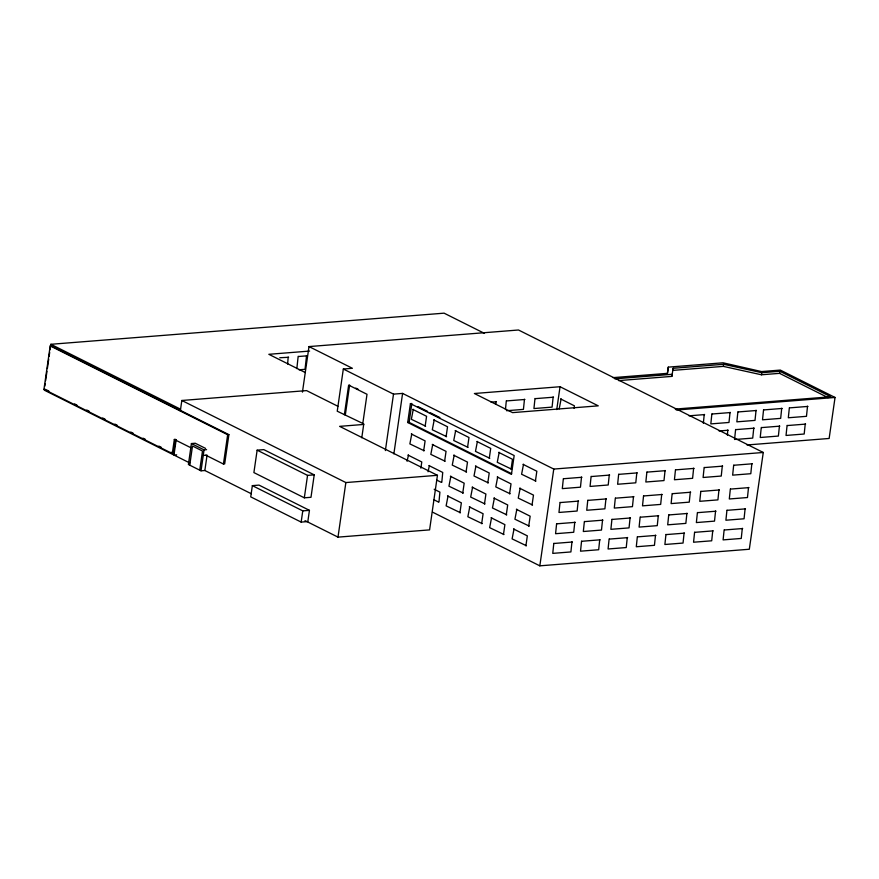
<?xml version="1.0" encoding="UTF-8"?>
<svg xmlns="http://www.w3.org/2000/svg" width="879" height="879" viewBox="0 0 879 879"><rect width="100%" height="100%" fill="white"/><g stroke="black" fill="none" stroke-linecap="round" stroke-linejoin="round"><path stroke-width="1.32" d="M747.018 444.972L829.139 438.467L835.05 397.462L780.321 370.081L761.555 371.564L723.054 362.796L668.282 367.136L667.502 373.333L613.026 377.64M172.295 453.542L174.328 439.456L175.569 439.357L173.537 453.443L172.295 453.542L43.95 389.32L50.202 345.93L51.432 345.832L228.892 434.633L224.672 463.925L223.431 464.024L205.84 455.223M44.84 386.101L45.236 383.409M45.62 380.706L46.983 371.268M47.367 368.576L48.73 359.126M49.114 356.434L49.696 352.391M50.092 349.688L50.861 344.293L444.093 313.166L484.472 333.383M176.185 439.665L173.965 455.058L176.679 454.839M337.899 406.274L306.584 390.606L181.832 400.483L180.404 410.372L179.173 410.471M205.576 448.411L195.248 443.247L191.413 443.543L188.403 464.497L201.027 470.814L204.851 470.507L251.273 493.734M189.743 465.167L192.501 446.005L202.5 451.015L199.742 470.166M201.027 470.814L204.049 449.861L191.413 443.543M204.851 470.507L207.07 455.124L203.247 455.432M223.431 464.024L227.661 434.731L50.202 345.93M257.14 450.158L253.899 472.594L304.321 497.822L310.99 497.294L314.221 474.858L263.81 449.63L257.14 450.158L307.551 475.385L314.221 474.858M252.35 485.637L250.735 496.866L301.156 522.093L307.826 521.566L309.441 510.347L259.019 485.109L252.35 485.637L302.772 510.875L309.441 510.347M287.631 364.038L288.18 357.083M296.838 368.642L298.168 356.292M299.036 369.806L305.035 369.323L306.562 355.621M302.442 392.133L309.001 346.579L518.5 329.999L763.269 452.476L749.315 549.243L539.827 565.834L432.534 512.138M304.321 497.822L307.551 475.385M301.156 522.093L302.772 510.875M309.001 346.579L352.402 368.29L343.326 369.015L337.239 411.207L363.719 423.887L362.73 423.964L367.004 394.286L348.644 385.101L344.37 414.778M345.359 414.701L349.633 385.024M361.785 437.764L363.697 424.447L339.613 426.359L437.445 475.308L429.589 529.883L337.997 537.135L345.854 482.56L181.832 400.483M385.376 450.575L393.506 394.122L343.326 369.015M393.869 453.883L402.593 393.407L393.506 394.122M410.416 403.626L514.171 455.542L511.446 474.407L407.702 422.491L410.416 403.626L411.833 403.516L409.12 422.381L511.644 473.682M425.645 426.161L411.35 419.294L413.273 409.339M407.087 461.266L408.471 455.025M424.172 450.762L409.867 443.895L411.79 433.94M425.15 426.205L426.579 416.294L412.778 409.383M420.887 468.166L421.777 461.969L407.977 455.069M423.678 450.795L425.106 440.884L411.295 433.973M446.598 436.643L432.303 429.776L434.226 419.821M428.029 471.748L429.424 465.507M445.115 461.244L430.82 454.377L432.743 444.422M446.103 436.687L447.532 426.776L433.732 419.865M438.973 502.008L439.907 492.13L434.16 489.251M441.796 482.329L442.73 472.452L428.93 465.551M444.62 461.277L446.049 451.366L432.248 444.455M468.046 447.378L453.751 440.511L455.674 430.556M460.42 512.732L446.125 505.864L448.048 495.91M463.244 493.064L448.949 486.197L450.872 476.242M466.562 471.979L452.267 465.112L454.19 455.157M467.551 447.422L468.979 437.5L455.179 430.6M459.926 512.776L461.354 502.865L447.554 495.954M462.75 493.097L464.178 483.186L450.378 476.275M466.068 472.012L467.496 462.101L453.696 455.19M489.779 458.256L475.484 451.388L477.407 441.434M482.164 523.609L467.859 516.742L469.782 506.787M484.977 503.942L470.683 497.074L472.605 487.12M488.295 482.857L474.001 475.978L475.924 466.035M495.91 404.208L495.888 401.549M489.284 458.3L490.713 448.378L476.912 441.478M484.483 503.975L485.911 494.064L472.111 487.153M481.67 523.653L483.098 513.732L469.287 506.831M487.801 482.89L489.229 472.979L475.429 466.068M511.567 469.155L497.272 462.288L499.195 452.333M505.447 409.581L506.326 400.714M503.953 534.52L489.647 527.653L491.57 517.698M506.765 514.841L492.471 507.974L494.394 498.019M510.084 493.756L495.789 486.889L497.712 476.934M511.073 469.199L512.501 459.288L498.701 452.377M503.458 534.553L504.887 524.642L491.086 517.731M506.271 514.885L507.699 504.964L493.899 498.063M509.589 493.789L511.018 483.879L497.217 476.967M506.568 410.724L523.434 409.383L524.477 399.286M526.4 545.749L512.105 538.882L514.028 528.927M529.224 526.082L514.929 519.214L516.852 509.26M532.542 504.996L518.247 498.118L520.17 488.175M535.893 481.11L521.599 474.242L523.521 464.288M553.144 397.011L552.089 407.12L533.938 408.548L534.992 398.451M525.906 545.793L527.334 535.871L513.534 528.971M528.729 526.114L530.158 516.204L516.358 509.293M532.048 505.029L533.476 495.119L519.676 488.208M535.41 481.154L536.838 471.232L523.027 464.332M556.759 409.57L560.044 386.727L474.385 393.506L512.6 412.625L598.258 405.845L560.044 386.727M559.198 408.856L561.121 398.901M539.827 565.834L553.77 469.067L402.593 393.407M571.965 541.827L570.91 551.935L552.759 553.374L553.814 543.266M574.778 522.17L573.723 532.267L555.572 533.707L556.627 523.609M581.513 477.088L580.459 487.186L562.307 488.625L563.362 478.528M578.184 500.92L577.129 511.029L558.967 512.457L560.022 502.359M574.075 408.317L574.426 405.845L560.626 398.934M599.731 539.629L598.676 549.738L580.525 551.177L581.568 541.068M602.544 519.972L601.489 530.07L583.326 531.509L584.381 521.412M609.279 474.891L608.224 484.988L590.062 486.428L591.117 476.33M605.95 498.723L604.895 508.831L586.732 510.259L587.787 500.162M630.1 517.786L629.045 527.894L610.883 529.323L611.938 519.225M627.287 537.454L626.233 547.551L608.081 548.99L609.125 538.893M633.506 496.536L632.451 506.645L614.289 508.084L615.344 497.975M636.835 472.704L635.781 482.813L617.629 484.252L618.673 474.144M655.503 535.223L654.448 545.321L636.297 546.76L637.341 536.651M658.316 515.555L657.261 525.653L639.099 527.092L640.154 516.995M661.722 494.306L660.667 504.414L642.505 505.854L643.56 495.745M665.051 470.474L663.997 480.582L645.845 482.011L646.889 471.913M667.326 373.751L668.282 367.136M618.629 380.607L671.831 376.399L672.127 374.311L614.839 378.849M675.27 409.076L830.809 396.77L779.849 371.268L761.752 372.696L723.637 364.291L673.171 368.29L672.874 370.378L723.329 366.378L761.456 374.784L779.552 373.355L828.084 397.638M684.093 532.96L683.049 543.057L664.887 544.497L665.941 534.388M686.906 513.292L685.851 523.39L667.699 524.829L668.754 514.731M693.641 468.21L692.597 478.319L674.435 479.747L675.49 469.65M690.312 492.042L689.257 502.151L671.106 503.59L672.16 493.482M703.354 423.271L704.233 414.405M712.759 530.685L711.704 540.794L693.553 542.222L694.608 532.125M715.572 511.018L714.517 521.126L696.366 522.565L697.421 512.457M722.307 465.947L721.252 476.044L703.101 477.484L704.156 467.375M730.042 412.361L728.988 422.469L710.825 423.898L711.88 413.8M718.978 489.779L717.923 499.876L699.761 501.316L700.816 491.218M723.329 366.378L723.637 364.291M727.416 435.204L727.757 430.051M756.061 410.306L755.006 420.404L736.844 421.843L737.899 411.746M734.558 439.533L735.613 429.435M742.305 528.345L741.25 538.453L723.098 539.893L724.142 529.784M745.117 508.688L744.063 518.786L725.9 520.225L726.955 510.117M751.853 463.607L750.798 473.704L732.646 475.143L733.69 465.046M748.523 487.438L747.469 497.536L729.306 498.975L730.361 488.878M761.456 374.784L761.752 372.696M735.855 439.434L752.721 438.094L753.775 427.996M781.717 408.274L780.673 418.371L762.511 419.81L763.565 409.713M779.442 425.963L778.387 436.061L760.225 437.5L761.28 427.403M779.552 373.355L779.849 371.268M807.526 406.23L806.472 416.327L788.32 417.767L789.364 407.669M805.241 423.92L804.186 434.017L786.035 435.457L787.09 425.359M671.831 376.399L673.171 368.29M309.617 351.073L268.831 354.303L305.31 372.553M288.598 357.292L279.775 357.742M298.585 356.5L306.98 355.83M43.95 389.32L45.181 389.221M491.075 402.142L496.261 401.736M506.7 400.912L524.862 399.473M535.366 398.637L553.517 397.198M227.661 434.731L228.892 434.633M407.702 422.491L409.12 422.381M676.281 410.032L835.05 397.462M204.049 449.861L206.598 449.663M689.048 415.822L704.606 414.591M712.254 413.987L730.416 412.548M738.272 411.932L756.434 410.493M763.939 409.9L782.101 408.46M789.749 407.856L807.9 406.417M719.055 430.963L728.131 430.238M735.987 429.622L754.149 428.183M761.654 427.59L779.816 426.15M787.463 425.546L805.614 424.107M345.854 482.56L437.445 475.308M553.77 469.067L763.269 452.476M563.736 478.714L581.887 477.275M591.501 476.517L609.652 475.078M619.058 474.33L637.209 472.891M647.274 472.1L665.425 470.661M675.863 469.836L694.025 468.397M704.529 467.562L722.681 466.134M734.075 465.233L752.226 463.793M560.395 502.546L578.558 501.107M588.161 500.349L606.323 498.909M615.718 498.162L633.88 496.734M643.933 495.932L662.096 494.492M672.534 493.668L690.685 492.229M701.2 491.405L719.352 489.966M730.735 489.065L748.897 487.625M557 523.796L575.152 522.357M584.755 521.599L602.917 520.159M612.311 519.412L630.474 517.973M640.527 517.182L658.69 515.742M669.128 514.918L687.279 513.479M697.794 512.644L715.945 511.204M727.329 510.303L745.491 508.875M554.188 543.453L572.339 542.013M581.953 541.255L600.104 539.816M609.51 539.08L627.661 537.64M637.725 536.838L655.877 535.41M666.315 534.575L684.477 533.146M694.981 532.311L713.133 530.872M724.527 529.971L742.678 528.532M417.943 406.57L427.699 411.46M430.15 412.68L439.907 417.569M355.753 388.089L358.203 389.309M362.73 423.964L363.697 424.447M436.698 480.066L441.302 482.373M433.885 499.744L438.478 502.041M50.861 344.293L180.58 409.207M174.328 439.456L190.776 447.686M46.411 389.837L48.85 391.056M74.517 403.9L76.967 405.12M86.746 410.021L89.186 411.24M102.634 417.975L105.084 419.195M114.863 424.085L117.303 425.315M130.751 432.039L133.19 433.259M142.969 438.16L145.42 439.379M158.868 446.103L161.307 447.334M171.086 452.224L173.537 453.443M44.258 390.144L189.787 462.969M305.013 520.632L337.997 537.135"/></g></svg>
